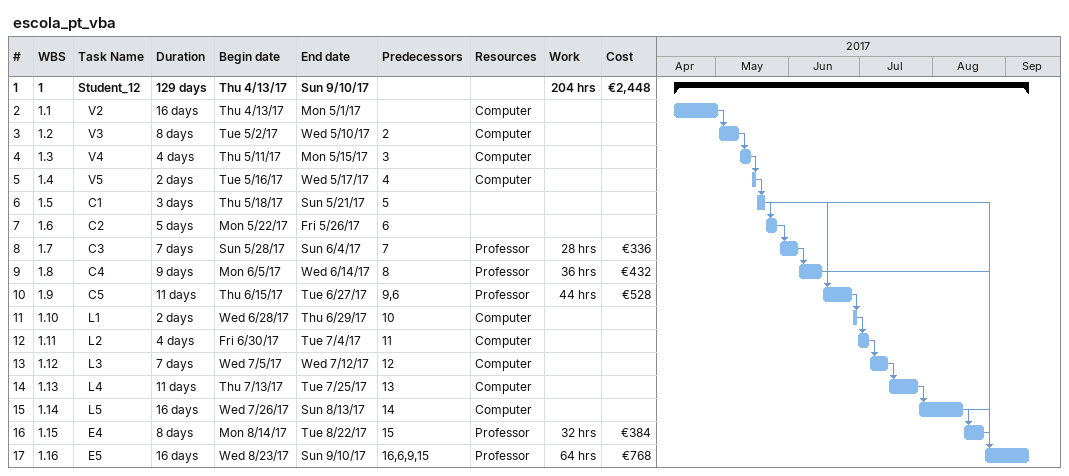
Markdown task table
escola_pt_vba

| ID | WBS | Task | Duration | Start | Finish | Predecessors | Resources | Work (h) | Cost (€) |
|---|---|---|---|---|---|---|---|---|---|
| 1 | 1 | **Student_12** | 129d | 2017-04-13 | 2017-09-10 |  |  | 204 | 2448 |
| 2 | 1.1 | V2 | 16d | 2017-04-13 | 2017-05-01 |  | Computer |  |  |
| 3 | 1.2 | V3 | 8d | 2017-05-02 | 2017-05-10 | 2 | Computer |  |  |
| 4 | 1.3 | V4 | 4d | 2017-05-11 | 2017-05-15 | 3 | Computer |  |  |
| 5 | 1.4 | V5 | 2d | 2017-05-16 | 2017-05-17 | 4 | Computer |  |  |
| 6 | 1.5 | C1 | 3d | 2017-05-18 | 2017-05-21 | 5 |  |  |  |
| 7 | 1.6 | C2 | 5d | 2017-05-22 | 2017-05-26 | 6 |  |  |  |
| 8 | 1.7 | C3 | 7d | 2017-05-28 | 2017-06-04 | 7 | Professor | 28 | 336 |
| 9 | 1.8 | C4 | 9d | 2017-06-05 | 2017-06-14 | 8 | Professor | 36 | 432 |
| 10 | 1.9 | C5 | 11d | 2017-06-15 | 2017-06-27 | 9, 6 | Professor | 44 | 528 |
| 11 | 1.10 | L1 | 2d | 2017-06-28 | 2017-06-29 | 10 | Computer |  |  |
| 12 | 1.11 | L2 | 4d | 2017-06-30 | 2017-07-04 | 11 | Computer |  |  |
| 13 | 1.12 | L3 | 7d | 2017-07-05 | 2017-07-12 | 12 | Computer |  |  |
| 14 | 1.13 | L4 | 11d | 2017-07-13 | 2017-07-25 | 13 | Computer |  |  |
| 15 | 1.14 | L5 | 16d | 2017-07-26 | 2017-08-13 | 14 | Computer |  |  |
| 16 | 1.15 | E4 | 8d | 2017-08-14 | 2017-08-22 | 15 | Professor | 32 | 384 |
| 17 | 1.16 | E5 | 16d | 2017-08-23 | 2017-09-10 | 16, 6, 9, 15 | Professor | 64 | 768 |
